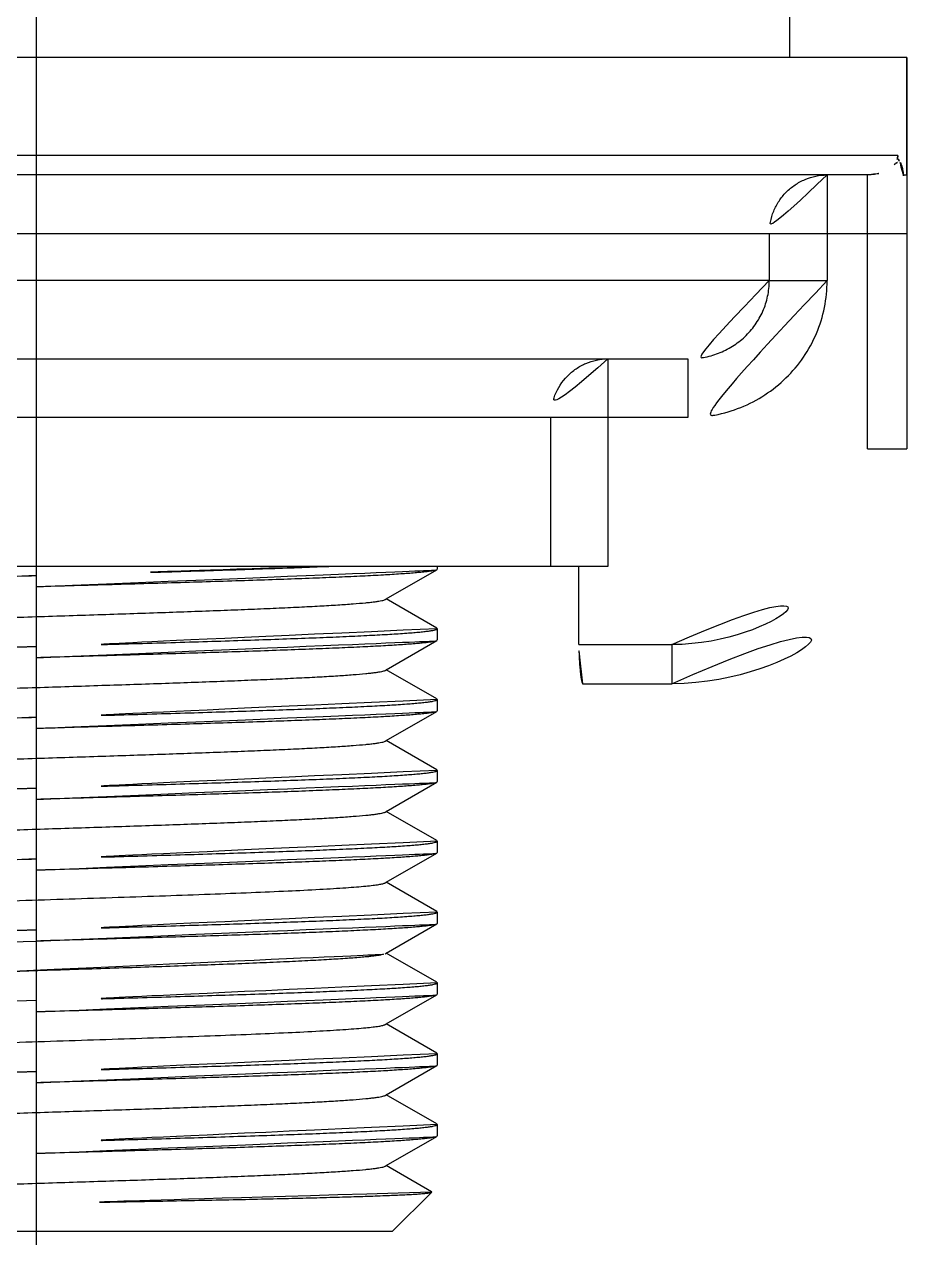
# Model space of a CAD drawing. Extents: x 16296660632 to 16296672714, y -37409619871 to -37409617455.
# Drawn here: x 16296671951.31 to 16296671973.86, y -37409617893.9 to -37409617862.89 of the extents above; entities that cross this region are included whole.
import ezdxf

# ---------------------------------------------------------------- set-up
doc = ezdxf.new("R2010")
doc.units = 0
doc.header["$LTSCALE"] = 10
doc.header["$MEASUREMENT"] = 0
doc.linetypes.add('ACAD_ISO08W100', pattern=[36, 24, -3, 6, -3])
doc.layers.get('0').update_dxf_attribs({"linetype": 'CONTINUOUS'})
doc.layers.add('02___PRT_ALL_AXES', color=7, linetype='CONTINUOUS')

msp = doc.modelspace()

# ---------------------------------------------------------------- linework, layer by layer
at = {"color": 1, "linetype": 'ACAD_ISO08W100'}
msp.add_line((16296671951.61055, -37409617836.498253), (16296671951.61055, -37409617904.624184), dxfattribs=at)
at = {"color": 7, "linetype": 'Continuous'}
for p, q in [((16296671973.86055, -37409617863.745247), (16296671973.86055, -37409617873.745247)), ((16296671973.631399, -37409617866.245369), (16296671929.589701, -37409617866.245369)), ((16296671972.86055, -37409617866.745247), (16296671930.36055, -37409617866.745247)), ((16296671971.82663, -37409617866.745247), (16296671971.82663, -37409617869.445236)), ((16296671972.86055, -37409617873.745247), (16296671972.86055, -37409617866.745247)), ((16296671973.77928, -37409617866.768257), (16296671973.77928, -37409617866.745247)), ((16296671973.77928, -37409617866.745247), (16296671973.86055, -37409617866.745247)), ((16296671973.86055, -37409617868.245247), (16296671929.36055, -37409617868.245247)), ((16296671970.34741, -37409617868.245247), (16296671970.34741, -37409617869.445091)), ((16296671970.34741, -37409617869.445091), (16296671932.87369, -37409617869.445091)), ((16296671970.34741, -37409617869.445236), (16296671971.82663, -37409617869.445236)), ((16296671934.95402, -37409617871.445236), (16296671968.26708, -37409617871.445236)), ((16296671966.220131, -37409617871.445236), (16296671966.220131, -37409617876.745247)), ((16296671968.26708, -37409617871.445236), (16296671968.266939, -37409617871.445236)), ((16296671968.26708, -37409617871.445236), (16296671968.26708, -37409617872.945236)), ((16296671968.26708, -37409617872.945236), (16296671934.95402, -37409617872.945236)), ((16296671964.75918, -37409617872.945236), (16296671964.75918, -37409617876.745247)), ((16296671972.86055, -37409617873.745247), (16296671973.86055, -37409617873.745247)), ((16296671966.220131, -37409617876.745247), (16296671937.000959, -37409617876.745247)), ((16296671960.55694, -37409617877.577744), (16296671961.848431, -37409617876.831093)), ((16296671961.848431, -37409617876.831093), (16296671961.86055, -37409617876.817062)), ((16296671965.48102, -37409617878.745247), (16296671965.48102, -37409617876.745247)), ((16296671960.52914, -37409617877.593819), (16296671960.55694, -37409617877.577744)), ((16296671961.848431, -37409617878.324387), (16296671960.55694, -37409617877.577744)), ((16296671961.848431, -37409617878.324387), (16296671961.86055, -37409617878.338387)), ((16296671960.55694, -37409617879.387741), (16296671961.848431, -37409617878.64109)), ((16296671961.848431, -37409617878.64109), (16296671961.86055, -37409617878.627083)), ((16296671965.48102, -37409617878.745247), (16296671967.86055, -37409617878.745247)), ((16296671967.86055, -37409617878.745247), (16296671967.86055, -37409617879.745247)), ((16296671960.52914, -37409617879.403816), (16296671960.55694, -37409617879.387741)), ((16296671961.848431, -37409617880.134392), (16296671960.55694, -37409617879.387741)), ((16296671965.581591, -37409617879.745247), (16296671967.86055, -37409617879.745247)), ((16296671961.848431, -37409617880.134392), (16296671961.86055, -37409617880.148407)), ((16296671960.55694, -37409617881.197746), (16296671961.848431, -37409617880.451103)), ((16296671961.848431, -37409617880.451103), (16296671961.86055, -37409617880.43708)), ((16296671960.52914, -37409617881.213814), (16296671960.55694, -37409617881.197746)), ((16296671961.848431, -37409617881.944397), (16296671960.55694, -37409617881.197746)), ((16296671961.848431, -37409617881.944397), (16296671961.86055, -37409617881.958397)), ((16296671960.55694, -37409617883.007736), (16296671961.848431, -37409617882.261093)), ((16296671961.848431, -37409617882.261093), (16296671961.86055, -37409617882.247078)), ((16296671960.52914, -37409617883.023819), (16296671960.55694, -37409617883.007736)), ((16296671961.848431, -37409617883.754387), (16296671960.55694, -37409617883.007736)), ((16296671961.848431, -37409617883.754387), (16296671961.86055, -37409617883.768402)), ((16296671960.55694, -37409617884.817741), (16296671961.848431, -37409617884.071091)), ((16296671961.848431, -37409617884.071091), (16296671961.86055, -37409617884.057083)), ((16296671960.52914, -37409617884.833817), (16296671960.55694, -37409617884.817741)), ((16296671961.848431, -37409617885.564392), (16296671960.55694, -37409617884.817741)), ((16296671961.848431, -37409617885.564392), (16296671961.86055, -37409617885.578407)), ((16296671960.55694, -37409617886.627747), (16296671961.848431, -37409617885.881104)), ((16296671961.848431, -37409617885.881104), (16296671961.86055, -37409617885.867081)), ((16296671950.066111, -37409617886.363152), (16296671951.61055, -37409617886.31958)), ((16296671960.52914, -37409617886.643806), (16296671960.55694, -37409617886.627747)), ((16296671961.848431, -37409617887.374397), (16296671960.55694, -37409617886.627747)), ((16296671961.848431, -37409617887.374397), (16296671961.86055, -37409617887.388397)), ((16296671951.61055, -37409617887.840897), (16296671950.066111, -37409617887.884483)), ((16296671960.55694, -37409617888.437737), (16296671961.848431, -37409617887.691093)), ((16296671961.848431, -37409617887.691093), (16296671961.86055, -37409617887.677078)), ((16296671960.52914, -37409617888.453819), (16296671960.55694, -37409617888.437737)), ((16296671961.848431, -37409617889.184387), (16296671960.55694, -37409617888.437737)), ((16296671961.848431, -37409617889.184387), (16296671961.86055, -37409617889.198402)), ((16296671960.55694, -37409617890.247742), (16296671961.848431, -37409617889.501091)), ((16296671961.848431, -37409617889.501091), (16296671961.86055, -37409617889.487091)), ((16296671960.52914, -37409617890.263817), (16296671960.55694, -37409617890.247742)), ((16296671961.848431, -37409617890.994392), (16296671960.55694, -37409617890.247742)), ((16296671961.848431, -37409617890.994392), (16296671961.86055, -37409617891.008423)), ((16296671960.55694, -37409617892.057747), (16296671961.848431, -37409617891.311096)), ((16296671961.848431, -37409617891.311096), (16296671961.86055, -37409617891.297096)), ((16296671960.52914, -37409617892.073807), (16296671960.55694, -37409617892.057747)), ((16296671961.71579, -37409617892.727722), (16296671960.55694, -37409617892.057747)), ((16296671961.71579, -37409617892.727722), (16296671961.71907, -37409617892.736717)), ((16296671960.710409, -37409617893.745247), (16296671942.5107, -37409617893.745247))]:
    msp.add_line(p, q, dxfattribs=at)
for centre, radius, start, end in [((16296671970.06842, -37409617867.101562), 3.664407, 11.1288518, 13.5120727), ((16296671972.86055, -37409617865.745247), 1, 270, 312.8875182), ((16296671970.619711, -37409617867.13829), 3.181161, 6.6796387, 7.1433019), ((16296671971.741501, -37409617866.153687), 2.128429, 343.2173409, 343.8632414), ((16296671967.86055, -37409617873.745247), 6, 270, 0), ((16296671967.86055, -37409617873.745247), 5, 270, 0)]:
    msp.add_arc(centre, radius, start, end, dxfattribs=at)
for points, knots in [([(16296671973.541109, -37409617866.477943), (16296671973.54957, -37409617866.470078), (16296671973.564341, -37409617866.456917), (16296671973.58078, -37409617866.445503), (16296671973.58827, -37409617866.442032)], [0, 0, 0, 0, 0.5830907, 1, 1, 1, 1]), ([(16296671973.58827, -37409617866.442032), (16296671973.59292, -37409617866.439888), (16296671973.61973, -37409617866.426727), (16296671973.644751, -37409617866.409912), (16296671973.663931, -37409617866.394287)], [0, 0, 0, 0, 0.171524854, 1, 1, 1, 1]), ([(16296671973.631371, -37409617866.245369), (16296671973.631371, -37409617866.262337), (16296671973.62772, -37409617866.329697), (16296671973.60927, -37409617866.396172), (16296671973.58827, -37409617866.442032)], [0, 0, 0, 0, 0.251652741, 1, 1, 1, 1]), ([(16296671973.77618, -37409617866.742706), (16296671973.770321, -37409617866.696007), (16296671973.758101, -37409617866.613586), (16296671973.73653, -37409617866.518608), (16296671973.715561, -37409617866.460312), (16296671973.69738, -37409617866.423576), (16296671973.678671, -37409617866.400513), (16296671973.663931, -37409617866.394287)], [0, 0, 0, 0, 0.377398887, 0.667704117, 0.780154643, 0.871673349, 1, 1, 1, 1]), ([(16296671971.82663, -37409617866.745247), (16296671971.729971, -37409617866.745247), (16296671971.535971, -37409617866.764618), (16296671971.25666, -37409617866.850594), (16296671970.99922, -37409617866.990227), (16296671970.77364, -37409617867.178032), (16296671970.588591, -37409617867.40683), (16296671970.45108, -37409617867.667801), (16296671970.36647, -37409617867.950813), (16296671970.34741, -37409617868.147247), (16296671970.34741, -37409617868.245247)], [0, 0, 0, 0, 0.1241326, 0.248423429, 0.372932169, 0.497765854, 0.62293915, 0.748415702, 0.874157662, 1, 1, 1, 1]), ([(16296671970.34741, -37409617869.445091), (16296671970.347401, -37409617869.57901), (16296671970.31949, -37409617869.847633), (16296671970.19582, -37409617870.232513), (16296671969.99658, -37409617870.584007), (16296671969.731279, -37409617870.887947), (16296671969.411989, -37409617871.133423), (16296671969.052191, -37409617871.312683), (16296671968.6661, -37409617871.421204), (16296671968.39979, -37409617871.445229), (16296671968.26708, -37409617871.445236)], [0, 0, 0, 0, 0.125465665, 0.250878301, 0.376191348, 0.501357006, 0.626339283, 0.751109464, 0.875664401, 1, 1, 1, 1]), ([(16296671971.82663, -37409617869.445236), (16296671971.826599, -37409617869.675941), (16296671971.780081, -37409617870.138672), (16296671971.57341, -37409617870.803833), (16296671971.23888, -37409617871.415024), (16296671970.79038, -37409617871.948097), (16296671970.246349, -37409617872.383118), (16296671969.628321, -37409617872.70443), (16296671968.960461, -37409617872.901207), (16296671968.497801, -37409617872.945213), (16296671968.26708, -37409617872.945236)], [0, 0, 0, 0, 0.124991432, 0.249985577, 0.374982059, 0.499980634, 0.624982261, 0.749985784, 0.874994839, 1, 1, 1, 1]), ([(16296671966.220131, -37409617871.445236), (16296671966.124649, -37409617871.445236), (16296671965.93292, -37409617871.464653), (16296671965.656969, -37409617871.550667), (16296671965.402639, -37409617871.690468), (16296671965.105749, -37409617871.940643), (16296671964.83428, -37409617872.357964), (16296671964.75918, -37409617872.750343), (16296671964.75918, -37409617872.945236)], [0, 0, 0, 0, 0.123657901, 0.247590447, 0.371961072, 0.496940381, 0.747582047, 1, 1, 1, 1]), ([(16296671951.61055, -37409617876.980904), (16296671950.964359, -37409617876.999069), (16296671949.695299, -37409617877.034729), (16296671947.84918, -37409617877.088493), (16296671946.384541, -37409617877.134354), (16296671945.29711, -37409617877.17173), (16296671944.562349, -37409617877.198921), (16296671943.891319, -37409617877.226067), (16296671943.290091, -37409617877.253159), (16296671942.76409, -37409617877.280151), (16296671942.318069, -37409617877.307022), (16296671941.99835, -37409617877.330437), (16296671941.78561, -37409617877.3498), (16296671941.65904, -37409617877.363281), (16296671941.55501, -37409617877.376701), (16296671941.473499, -37409617877.38987), (16296671941.41501, -37409617877.402946), (16296671941.3836, -37409617877.413078), (16296671941.372681, -37409617877.419403)], [0, 0, 0, 0, 0.189156112, 0.371481578, 0.540417747, 0.617931065, 0.689860256, 0.755560997, 0.814438693, 0.865963437, 0.909675268, 0.94518133, 0.959760954, 0.972181707, 0.982418558, 0.990460889, 0.996309369, 1, 1, 1, 1]), ([(16296671951.61055, -37409617877.269577), (16296671952.256741, -37409617877.251419), (16296671953.52578, -37409617877.215759), (16296671955.37188, -37409617877.162003), (16296671956.8365, -37409617877.116127), (16296671957.923929, -37409617877.078758), (16296671958.65871, -37409617877.051567), (16296671959.32975, -37409617877.024422), (16296671959.931, -37409617876.997322), (16296671960.45702, -37409617876.970337), (16296671960.90303, -37409617876.943466), (16296671961.222759, -37409617876.920036), (16296671961.435499, -37409617876.900688), (16296671961.562059, -37409617876.887207), (16296671961.66609, -37409617876.873779), (16296671961.747601, -37409617876.860619), (16296671961.806089, -37409617876.847542), (16296671961.8375, -37409617876.83741), (16296671961.848419, -37409617876.831093)], [0, 0, 0, 0, 0.18915484, 0.371478182, 0.54041191, 0.617925072, 0.689856172, 0.755559329, 0.814438487, 0.865964138, 0.909676118, 0.945182117, 0.959761463, 0.972182192, 0.982418898, 0.990460936, 0.996309287, 1, 1, 1, 1]), ([(16296671959.091499, -37409617876.745232), (16296671958.56522, -37409617876.766869), (16296671957.430571, -37409617876.808273), (16296671954.93693, -37409617876.887711), (16296671952.969509, -37409617876.942711), (16296671951.61055, -37409617876.980904)], [0, 0, 0, 0, 0.211119975, 0.455087764, 1, 1, 1, 1]), ([(16296671942.691971, -37409617878.466667), (16296671942.702431, -37409617878.460617), (16296671942.731489, -37409617878.450447), (16296671942.785151, -37409617878.437408), (16296671942.858601, -37409617878.424232), (16296671942.9515, -37409617878.410873), (16296671943.063789, -37409617878.39743), (16296671943.25139, -37409617878.378189), (16296671943.53224, -37409617878.354881), (16296671943.922979, -37409617878.328117), (16296671944.382561, -37409617878.301247), (16296671944.906891, -37409617878.274269), (16296671945.491261, -37409617878.247253), (16296671946.130449, -37409617878.220177), (16296671947.075331, -37409617878.182991), (16296671948.346979, -37409617878.137337), (16296671949.94906, -37409617878.083817), (16296671951.61055, -37409617878.030243), (16296671953.27203, -37409617877.976662), (16296671954.874109, -37409617877.923149), (16296671956.145769, -37409617877.877487), (16296671957.090639, -37409617877.840309), (16296671957.729839, -37409617877.81324), (16296671958.314211, -37409617877.786217), (16296671958.83853, -37409617877.759239), (16296671959.29812, -37409617877.732368), (16296671959.68885, -37409617877.705612), (16296671959.969709, -37409617877.682297), (16296671960.15731, -37409617877.663063), (16296671960.269609, -37409617877.64962), (16296671960.36249, -37409617877.636253), (16296671960.43594, -37409617877.623077), (16296671960.489611, -37409617877.610031), (16296671960.518681, -37409617877.599869), (16296671960.52914, -37409617877.593819)], [0, 0, 0, 0, 0.002027959, 0.005115804, 0.009286513, 0.014541737, 0.020873136, 0.028269835, 0.046201464, 0.068181157, 0.094020323, 0.12348703, 0.156321515, 0.192229519, 0.23089088, 0.315069703, 0.405853314, 0.49999961, 0.594145819, 0.684929279, 0.76910807, 0.807770174, 0.843677596, 0.876512344, 0.905979112, 0.931817708, 0.953798347, 0.971728668, 0.979125982, 0.985458334, 0.990712695, 0.994882708, 0.99797158, 1, 1, 1, 1]), ([(16296671961.860531, -37409617878.338387), (16296671961.86054, -37409617878.344643), (16296671961.84832, -37409617878.353256), (16296671961.83139, -37409617878.360451), (16296671961.798189, -37409617878.371048), (16296671961.742041, -37409617878.382858), (16296671961.655821, -37409617878.39666), (16296671961.545679, -37409617878.410423), (16296671961.41156, -37409617878.424347), (16296671961.25388, -37409617878.438332), (16296671960.997641, -37409617878.458168), (16296671960.62158, -37409617878.482323), (16296671960.10607, -37409617878.510132), (16296671959.50876, -37409617878.538033), (16296671958.835381, -37409617878.566017), (16296671958.09244, -37409617878.594063), (16296671957.28709, -37409617878.622131), (16296671956.42705, -37409617878.65023), (16296671955.19541, -37409617878.688431), (16296671953.58473, -37409617878.73542), (16296671952.277149, -37409617878.772171), (16296671951.61055, -37409617878.790909)], [0, 0, 0, 0, 0.001824883, 0.003475052, 0.005685187, 0.011836052, 0.020319679, 0.031135736, 0.044270813, 0.05969514, 0.077373609, 0.119334698, 0.169755026, 0.228160446, 0.293986609, 0.366603154, 0.445311453, 0.529356245, 0.617934796, 0.805221747, 1, 1, 1, 1]), ([(16296671951.61055, -37409617878.790909), (16296671950.964359, -37409617878.809067), (16296671949.695311, -37409617878.844727), (16296671947.849199, -37409617878.898483), (16296671946.384569, -37409617878.944351), (16296671945.297131, -37409617878.981728), (16296671944.56237, -37409617879.008919), (16296671943.891331, -37409617879.036072), (16296671943.290091, -37409617879.063164), (16296671942.76408, -37409617879.090149), (16296671942.318069, -37409617879.11702), (16296671941.998341, -37409617879.140442), (16296671941.785601, -37409617879.159798), (16296671941.65904, -37409617879.173279), (16296671941.55501, -37409617879.186707), (16296671941.473499, -37409617879.199867), (16296671941.41501, -37409617879.212936), (16296671941.3836, -37409617879.223083), (16296671941.372681, -37409617879.229393)], [0, 0, 0, 0, 0.189155177, 0.371479765, 0.540415132, 0.617928382, 0.689858408, 0.755560271, 0.81443884, 0.865964059, 0.909675897, 0.94518181, 0.959761277, 0.97218194, 0.982418708, 0.990460949, 0.996309375, 1, 1, 1, 1]), ([(16296671951.61055, -37409617879.079582), (16296671952.256741, -37409617879.061417), (16296671953.525789, -37409617879.025757), (16296671955.371901, -37409617878.972), (16296671956.836531, -37409617878.926132), (16296671957.92396, -37409617878.888763), (16296671958.65873, -37409617878.861557), (16296671959.329769, -37409617878.834419), (16296671959.931009, -37409617878.807327), (16296671960.45702, -37409617878.780327), (16296671960.90303, -37409617878.753464), (16296671961.22275, -37409617878.730042), (16296671961.43549, -37409617878.710693), (16296671961.562059, -37409617878.697197), (16296671961.66609, -37409617878.683777), (16296671961.747601, -37409617878.670624), (16296671961.806089, -37409617878.657547), (16296671961.8375, -37409617878.647408), (16296671961.848419, -37409617878.64109)], [0, 0, 0, 0, 0.189155185, 0.371479801, 0.540415218, 0.617928471, 0.689858458, 0.755560272, 0.814438824, 0.865964037, 0.909675883, 0.945181801, 0.959761275, 0.972181937, 0.982418707, 0.990460952, 0.996309378, 1, 1, 1, 1]), ([(16296671965.581591, -37409617879.745247), (16296671965.57885, -37409617879.745247), (16296671965.572479, -37409617879.738098), (16296671965.56646, -37409617879.723587), (16296671965.558649, -37409617879.699333), (16296671965.54693, -37409617879.649948), (16296671965.53232, -37409617879.566681), (16296671965.516279, -37409617879.444077), (16296671965.501751, -37409617879.29454), (16296671965.490179, -37409617879.123756), (16296671965.482731, -37409617878.938263), (16296671965.48102, -37409617878.810402), (16296671965.48102, -37409617878.745247)], [0, 0, 0, 0, 0.00812742, 0.024069013, 0.048845309, 0.082483117, 0.175191242, 0.299003038, 0.449390542, 0.620725585, 0.806719321, 1, 1, 1, 1]), ([(16296671942.691959, -37409617880.276672), (16296671942.70241, -37409617880.270622), (16296671942.73147, -37409617880.260452), (16296671942.785151, -37409617880.247414), (16296671942.858601, -37409617880.234238), (16296671942.951481, -37409617880.220871), (16296671943.06377, -37409617880.207428), (16296671943.251369, -37409617880.188187), (16296671943.53223, -37409617880.164879), (16296671943.922951, -37409617880.138123), (16296671944.38254, -37409617880.111237), (16296671944.90686, -37409617880.084267), (16296671945.49123, -37409617880.057251), (16296671946.130421, -37409617880.030182), (16296671947.075291, -37409617879.992989), (16296671948.346951, -37409617879.947342), (16296671949.94903, -37409617879.893822), (16296671951.610519, -37409617879.84024), (16296671953.272011, -37409617879.786667), (16296671954.87409, -37409617879.733147), (16296671956.14576, -37409617879.6875), (16296671957.09063, -37409617879.650307), (16296671957.72982, -37409617879.623238), (16296671958.314199, -37409617879.596207), (16296671958.83852, -37409617879.569237), (16296671959.298109, -37409617879.542374), (16296671959.68885, -37409617879.51561), (16296671959.969709, -37409617879.492287), (16296671960.15731, -37409617879.473053), (16296671960.2696, -37409617879.459618), (16296671960.36249, -37409617879.446251), (16296671960.43594, -37409617879.433067), (16296671960.48962, -37409617879.420036), (16296671960.518669, -37409617879.409866), (16296671960.529131, -37409617879.403816)], [0, 0, 0, 0, 0.002027301, 0.005116467, 0.009287797, 0.014541492, 0.020872186, 0.028270238, 0.046200227, 0.068181393, 0.094018702, 0.123486721, 0.156319963, 0.192228682, 0.230889637, 0.31506872, 0.405852432, 0.499998788, 0.594145194, 0.684929058, 0.769108404, 0.807769616, 0.843678463, 0.876511959, 0.905980241, 0.931817762, 0.953799271, 0.971729333, 0.979127631, 0.985458745, 0.990712617, 0.994883966, 0.997973072, 1, 1, 1, 1]), ([(16296671961.860531, -37409617880.148407), (16296671961.860531, -37409617880.154663), (16296671961.848289, -37409617880.163277), (16296671961.831341, -37409617880.170471), (16296671961.79812, -37409617880.181068), (16296671961.741949, -37409617880.192871), (16296671961.65571, -37409617880.206673), (16296671961.54554, -37409617880.220444), (16296671961.4114, -37409617880.234383), (16296671961.253691, -37409617880.248337), (16296671960.99744, -37409617880.268181), (16296671960.621361, -37409617880.292343), (16296671960.105841, -37409617880.320137), (16296671959.50853, -37409617880.348053), (16296671958.835171, -37409617880.37603), (16296671958.092239, -37409617880.404068), (16296671957.286909, -37409617880.432137), (16296671956.426889, -37409617880.460243), (16296671955.19528, -37409617880.498444), (16296671953.58466, -37409617880.545433), (16296671952.27713, -37409617880.582169), (16296671951.61055, -37409617880.600906)], [0, 0, 0, 0, 0.001826974, 0.003478468, 0.005689898, 0.011843499, 0.020329799, 0.031148146, 0.044285233, 0.059711517, 0.077391621, 0.119354963, 0.169776588, 0.228182181, 0.294007042, 0.366621325, 0.445327851, 0.529371127, 0.617947777, 0.805229199, 1, 1, 1, 1]), ([(16296671951.61055, -37409617880.600906), (16296671950.964359, -37409617880.619057), (16296671949.695311, -37409617880.654716), (16296671947.849211, -37409617880.708488), (16296671946.384581, -37409617880.754356), (16296671945.29715, -37409617880.791733), (16296671944.56237, -37409617880.818916), (16296671943.891319, -37409617880.846069), (16296671943.290079, -37409617880.873161), (16296671942.764059, -37409617880.900146), (16296671942.31805, -37409617880.927017), (16296671941.99832, -37409617880.950447), (16296671941.785589, -37409617880.969803), (16296671941.659031, -37409617880.983276), (16296671941.555, -37409617880.996696), (16296671941.47349, -37409617881.009872), (16296671941.415001, -37409617881.022942), (16296671941.383591, -37409617881.033081), (16296671941.372669, -37409617881.039391)], [0, 0, 0, 0, 0.189155491, 0.37147903, 0.540412931, 0.617926131, 0.689857718, 0.75556033, 0.814440053, 0.865964955, 0.909677206, 0.945182922, 0.959762497, 0.972181956, 0.982418443, 0.990461063, 0.996309286, 1, 1, 1, 1]), ([(16296671951.61055, -37409617880.88958), (16296671952.256741, -37409617880.871422), (16296671953.525801, -37409617880.835762), (16296671955.37192, -37409617880.781998), (16296671956.836559, -37409617880.73613), (16296671957.92399, -37409617880.698761), (16296671958.658751, -37409617880.671562), (16296671959.329781, -37409617880.644417), (16296671959.931009, -37409617880.617317), (16296671960.45701, -37409617880.590332), (16296671960.903021, -37409617880.563469), (16296671961.22275, -37409617880.540047), (16296671961.43549, -37409617880.520691), (16296671961.56205, -37409617880.50721), (16296671961.66608, -37409617880.493782), (16296671961.747601, -37409617880.480614), (16296671961.806089, -37409617880.467537), (16296671961.8375, -37409617880.457413), (16296671961.848419, -37409617880.451103)], [0, 0, 0, 0, 0.189156269, 0.371481909, 0.540418232, 0.617931604, 0.689860783, 0.755561394, 0.814438796, 0.865963351, 0.909675159, 0.945181246, 0.959760895, 0.972181665, 0.982418532, 0.990460876, 0.996309367, 1, 1, 1, 1]), ([(16296671942.691959, -37409617882.08667), (16296671942.702419, -37409617882.08062), (16296671942.731489, -37409617882.070457), (16296671942.78516, -37409617882.057411), (16296671942.858601, -37409617882.044243), (16296671942.95149, -37409617882.030869), (16296671943.063789, -37409617882.017433), (16296671943.25139, -37409617881.998192), (16296671943.532249, -37409617881.974876), (16296671943.922979, -37409617881.94812), (16296671944.38257, -37409617881.921242), (16296671944.906891, -37409617881.894272), (16296671945.491261, -37409617881.867249), (16296671946.130449, -37409617881.840179), (16296671947.075331, -37409617881.802994), (16296671948.346991, -37409617881.757339), (16296671949.94907, -37409617881.703819), (16296671951.61055, -37409617881.650253), (16296671953.27203, -37409617881.596657), (16296671954.874121, -37409617881.543152), (16296671956.145769, -37409617881.497498), (16296671957.090639, -37409617881.460297), (16296671957.72983, -37409617881.433243), (16296671958.314211, -37409617881.406212), (16296671958.83853, -37409617881.379242), (16296671959.298109, -37409617881.352371), (16296671959.68885, -37409617881.325607), (16296671959.969709, -37409617881.302299), (16296671960.15731, -37409617881.283058), (16296671960.2696, -37409617881.269623), (16296671960.36249, -37409617881.256248), (16296671960.435949, -37409617881.24308), (16296671960.489611, -37409617881.230026), (16296671960.518669, -37409617881.219856), (16296671960.529131, -37409617881.213814)], [0, 0, 0, 0, 0.002028349, 0.005117334, 0.009287406, 0.014541603, 0.020873979, 0.028271412, 0.046201579, 0.068182389, 0.094020838, 0.123487739, 0.156322392, 0.192229866, 0.230891954, 0.315070767, 0.405854232, 0.500000436, 0.594146736, 0.684930378, 0.769109233, 0.807770486, 0.843678611, 0.876512968, 0.90597979, 0.931818867, 0.953798613, 0.971730265, 0.979127014, 0.985458295, 0.990713476, 0.994884352, 0.997972155, 1, 1, 1, 1]), ([(16296671961.860531, -37409617881.958397), (16296671961.860531, -37409617881.964661), (16296671961.848289, -37409617881.973267), (16296671961.831341, -37409617881.980469), (16296671961.79812, -37409617881.991074), (16296671961.741949, -37409617882.002876), (16296671961.655701, -37409617882.01667), (16296671961.54553, -37409617882.030441), (16296671961.41139, -37409617882.044373), (16296671961.253691, -37409617882.058342), (16296671960.997431, -37409617882.078194), (16296671960.621361, -37409617882.102333), (16296671960.105841, -37409617882.130142), (16296671959.508539, -37409617882.158043), (16296671958.83518, -37409617882.186028), (16296671958.09227, -37409617882.214073), (16296671957.28694, -37409617882.242126), (16296671956.42692, -37409617882.270233), (16296671955.195299, -37409617882.308434), (16296671953.584669, -37409617882.355423), (16296671952.27713, -37409617882.392174), (16296671951.61055, -37409617882.410896)], [0, 0, 0, 0, 0.001826984, 0.003478488, 0.005689937, 0.011843623, 0.020330042, 0.031148499, 0.044285723, 0.059712201, 0.077392441, 0.119355813, 0.169777043, 0.228181538, 0.294005174, 0.366618401, 0.445324905, 0.529368667, 0.617945726, 0.80522811, 1, 1, 1, 1]), ([(16296671951.61055, -37409617882.699577), (16296671952.256741, -37409617882.681419), (16296671953.525801, -37409617882.64576), (16296671955.371929, -37409617882.592003), (16296671956.836571, -37409617882.546127), (16296671957.924009, -37409617882.508759), (16296671958.65877, -37409617882.481567), (16296671959.32979, -37409617882.454407), (16296671959.931021, -37409617882.427322), (16296671960.45701, -37409617882.400337), (16296671960.903021, -37409617882.373466), (16296671961.22275, -37409617882.350037), (16296671961.43549, -37409617882.330688), (16296671961.56205, -37409617882.317207), (16296671961.66608, -37409617882.30378), (16296671961.747601, -37409617882.290619), (16296671961.806089, -37409617882.277542), (16296671961.8375, -37409617882.26741), (16296671961.848419, -37409617882.261093)], [0, 0, 0, 0, 0.189156691, 0.371482759, 0.540419316, 0.617932893, 0.689862528, 0.755563186, 0.814439584, 0.865963367, 0.909674934, 0.945181031, 0.959760736, 0.972181555, 0.982418459, 0.990460836, 0.996309354, 1, 1, 1, 1]), ([(16296671951.61055, -37409617882.410896), (16296671950.964359, -37409617882.42907), (16296671949.69533, -37409617882.464729), (16296671947.849239, -37409617882.518494), (16296671946.38463, -37409617882.564346), (16296671945.297199, -37409617882.601723), (16296671944.56241, -37409617882.628922), (16296671943.891359, -37409617882.656067), (16296671943.29011, -37409617882.683159), (16296671942.76409, -37409617882.710152), (16296671942.318069, -37409617882.737022), (16296671941.998341, -37409617882.760437), (16296671941.785601, -37409617882.7798), (16296671941.65904, -37409617882.793282), (16296671941.55501, -37409617882.806702), (16296671941.473499, -37409617882.81987), (16296671941.415001, -37409617882.832947), (16296671941.3836, -37409617882.843079), (16296671941.372681, -37409617882.849403)], [0, 0, 0, 0, 0.189154908, 0.371475804, 0.540407809, 0.617921916, 0.689853864, 0.75555762, 0.81443745, 0.865963573, 0.909675966, 0.945182193, 0.959761609, 0.972182383, 0.982419059, 0.990461013, 0.996309293, 1, 1, 1, 1]), ([(16296671942.691971, -37409617883.896667), (16296671942.702431, -37409617883.890617), (16296671942.731489, -37409617883.880463), (16296671942.785151, -37409617883.867409), (16296671942.858601, -37409617883.854233), (16296671942.9515, -37409617883.840874), (16296671943.063789, -37409617883.827431), (16296671943.25139, -37409617883.808189), (16296671943.53224, -37409617883.784866), (16296671943.922979, -37409617883.758118), (16296671944.382561, -37409617883.731247), (16296671944.906891, -37409617883.704269), (16296671945.491261, -37409617883.677254), (16296671946.130449, -37409617883.650177), (16296671947.075319, -37409617883.612991), (16296671948.346979, -37409617883.567337), (16296671949.94906, -37409617883.513817), (16296671951.61055, -37409617883.460243), (16296671953.27203, -37409617883.406662), (16296671954.874109, -37409617883.353149), (16296671956.145769, -37409617883.307503), (16296671957.090639, -37409617883.270309), (16296671957.729839, -37409617883.24324), (16296671958.314211, -37409617883.216217), (16296671958.83853, -37409617883.18924), (16296671959.29812, -37409617883.162369), (16296671959.68885, -37409617883.135612), (16296671959.969709, -37409617883.112297), (16296671960.15731, -37409617883.093063), (16296671960.269609, -37409617883.07962), (16296671960.36249, -37409617883.066254), (16296671960.43594, -37409617883.053078), (16296671960.489611, -37409617883.040031), (16296671960.518681, -37409617883.029869), (16296671960.52914, -37409617883.023819)], [0, 0, 0, 0, 0.002027763, 0.00511555, 0.009286541, 0.014541681, 0.020872882, 0.028269684, 0.046201331, 0.068181131, 0.094020133, 0.123487043, 0.156321307, 0.192229517, 0.230890698, 0.315069579, 0.405853242, 0.499999544, 0.594145746, 0.684929217, 0.769108048, 0.807770113, 0.843677636, 0.876512215, 0.905979216, 0.93181756, 0.953798487, 0.971728551, 0.979126069, 0.985458448, 0.990712535, 0.994882659, 0.997971718, 1, 1, 1, 1]), ([(16296671961.860531, -37409617883.768402), (16296671961.860531, -37409617883.774658), (16296671961.848289, -37409617883.783272), (16296671961.831341, -37409617883.790466), (16296671961.79812, -37409617883.801064), (16296671961.741949, -37409617883.812866), (16296671961.655701, -37409617883.826683), (16296671961.54553, -37409617883.840439), (16296671961.41139, -37409617883.85437), (16296671961.253679, -37409617883.868347), (16296671960.997431, -37409617883.888184), (16296671960.621361, -37409617883.912338), (16296671960.10585, -37409617883.94014), (16296671959.508551, -37409617883.96804), (16296671958.835199, -37409617883.996033), (16296671958.092291, -37409617884.024063), (16296671957.286949, -37409617884.052139), (16296671956.426929, -37409617884.080238), (16296671955.195299, -37409617884.118431), (16296671953.584669, -37409617884.165428), (16296671952.27713, -37409617884.202171), (16296671951.61055, -37409617884.220909)], [0, 0, 0, 0, 0.001826979, 0.003478487, 0.005689949, 0.011843666, 0.020330121, 0.031148618, 0.044285897, 0.059712433, 0.077392697, 0.119355933, 0.169776601, 0.228179979, 0.294003368, 0.36661702, 0.445323826, 0.529367663, 0.61794487, 0.805227673, 1, 1, 1, 1]), ([(16296671951.61055, -37409617884.509583), (16296671952.256741, -37409617884.491417), (16296671953.525801, -37409617884.455757), (16296671955.371929, -37409617884.402), (16296671956.836571, -37409617884.356133), (16296671957.924009, -37409617884.318764), (16296671958.65877, -37409617884.291557), (16296671959.3298, -37409617884.26442), (16296671959.931021, -37409617884.237328), (16296671960.45702, -37409617884.210327), (16296671960.90303, -37409617884.183456), (16296671961.22275, -37409617884.160042), (16296671961.43549, -37409617884.140694), (16296671961.56205, -37409617884.127197), (16296671961.66608, -37409617884.113777), (16296671961.747601, -37409617884.100616), (16296671961.806089, -37409617884.087547), (16296671961.8375, -37409617884.077408), (16296671961.848419, -37409617884.071091)], [0, 0, 0, 0, 0.189156714, 0.371482818, 0.540419354, 0.617933018, 0.68986302, 0.755564145, 0.81444063, 0.865964152, 0.909675084, 0.945180969, 0.959760691, 0.972181553, 0.982418469, 0.990460834, 0.996309346, 1, 1, 1, 1]), ([(16296671951.61055, -37409617884.220909), (16296671950.964359, -37409617884.239067), (16296671949.69533, -37409617884.274727), (16296671947.849251, -37409617884.328484), (16296671946.38464, -37409617884.374352), (16296671945.297199, -37409617884.411728), (16296671944.56242, -37409617884.438919), (16296671943.891359, -37409617884.466057), (16296671943.29011, -37409617884.493156), (16296671942.76408, -37409617884.520149), (16296671942.31806, -37409617884.54702), (16296671941.998341, -37409617884.570442), (16296671941.785601, -37409617884.589798), (16296671941.659031, -37409617884.603279), (16296671941.55501, -37409617884.616707), (16296671941.47349, -37409617884.629868), (16296671941.415001, -37409617884.642937), (16296671941.3836, -37409617884.653084), (16296671941.372681, -37409617884.659393)], [0, 0, 0, 0, 0.189154452, 0.371473723, 0.540406434, 0.617921137, 0.689853431, 0.755557363, 0.814437448, 0.865963719, 0.90967624, 0.945182497, 0.959761912, 0.972182639, 0.982419242, 0.990461121, 0.996309324, 1, 1, 1, 1]), ([(16296671942.691971, -37409617885.706673), (16296671942.702419, -37409617885.700623), (16296671942.73148, -37409617885.690437), (16296671942.785151, -37409617885.677406), (16296671942.85861, -37409617885.664238), (16296671942.95149, -37409617885.650864), (16296671943.06378, -37409617885.637428), (16296671943.251381, -37409617885.618187), (16296671943.532249, -37409617885.594872), (16296671943.922979, -37409617885.568123), (16296671944.38257, -37409617885.541237), (16296671944.906891, -37409617885.514267), (16296671945.965679, -37409617885.465347), (16296671947.64642, -37409617885.400993), (16296671949.5515, -37409617885.336838), (16296671951.190639, -37409617885.283737), (16296671952.449421, -37409617885.24324), (16296671953.691299, -37409617885.202744), (16296671954.891279, -37409617885.162277), (16296671956.02519, -37409617885.121857), (16296671957.07021, -37409617885.081543), (16296671958.005301, -37409617885.041344), (16296671958.70698, -37409617885.006607), (16296671959.1994, -37409617884.97818), (16296671959.51259, -37409617884.957932), (16296671959.785959, -37409617884.937737), (16296671960.018129, -37409617884.917633), (16296671960.20801, -37409617884.897751), (16296671960.354561, -37409617884.877983), (16296671960.449409, -37409617884.860786), (16296671960.50263, -37409617884.845718), (16296671960.52178, -37409617884.838074), (16296671960.529119, -37409617884.833817)], [0, 0, 0, 0, 0.002026953, 0.005116139, 0.009287407, 0.014541201, 0.020872394, 0.028270683, 0.046200588, 0.068182093, 0.094019507, 0.12348769, 0.156321124, 0.271960061, 0.405853429, 0.47633073, 0.547284392, 0.617286854, 0.684929596, 0.748852204, 0.807769712, 0.860498413, 0.905979919, 0.925711136, 0.943303725, 0.958667421, 0.971729206, 0.982426842, 0.990711854, 0.996561722, 0.998576246, 1, 1, 1, 1]), ([(16296671961.860531, -37409617885.578407), (16296671961.860531, -37409617885.584663), (16296671961.848289, -37409617885.593277), (16296671961.831341, -37409617885.600471), (16296671961.79812, -37409617885.611069), (16296671961.741949, -37409617885.622871), (16296671961.655701, -37409617885.636673), (16296671961.54553, -37409617885.650436), (16296671961.41139, -37409617885.664383), (16296671961.253679, -37409617885.678337), (16296671960.997431, -37409617885.698181), (16296671960.621361, -37409617885.722343), (16296671960.10586, -37409617885.750137), (16296671959.50856, -37409617885.778038), (16296671958.835211, -37409617885.80603), (16296671958.092291, -37409617885.834068), (16296671957.286949, -37409617885.862137), (16296671956.426929, -37409617885.890244), (16296671955.195311, -37409617885.928436), (16296671953.584669, -37409617885.975433), (16296671952.27713, -37409617886.012169), (16296671951.61055, -37409617886.030907)], [0, 0, 0, 0, 0.001826973, 0.003478483, 0.005689948, 0.011843656, 0.020330097, 0.03114861, 0.044285931, 0.059712472, 0.077392663, 0.119355355, 0.169775564, 0.228178929, 0.294002732, 0.366616811, 0.445323768, 0.529367579, 0.617944793, 0.805227639, 1, 1, 1, 1]), ([(16296671951.61055, -37409617886.31958), (16296671952.256741, -37409617886.301422), (16296671953.525801, -37409617886.265762), (16296671955.37192, -37409617886.211998), (16296671956.836559, -37409617886.16613), (16296671957.924, -37409617886.128761), (16296671958.65877, -37409617886.101562), (16296671959.3298, -37409617886.074417), (16296671959.93103, -37409617886.047333), (16296671960.457029, -37409617886.020332), (16296671960.90303, -37409617885.993469), (16296671961.22275, -37409617885.970047), (16296671961.43549, -37409617885.950684), (16296671961.56205, -37409617885.93721), (16296671961.66608, -37409617885.923782), (16296671961.747601, -37409617885.910606), (16296671961.806089, -37409617885.897537), (16296671961.8375, -37409617885.887413), (16296671961.848419, -37409617885.881104)], [0, 0, 0, 0, 0.189156337, 0.371482083, 0.540418334, 0.617931969, 0.689862227, 0.755563978, 0.814441254, 0.865965073, 0.909675541, 0.945181159, 0.959760803, 0.972181646, 0.982418531, 0.990460851, 0.996309339, 1, 1, 1, 1]), ([(16296671951.61055, -37409617886.030907), (16296671950.964359, -37409617886.049057), (16296671949.695339, -37409617886.084717), (16296671947.84926, -37409617886.138481), (16296671946.38464, -37409617886.184349), (16296671945.297199, -37409617886.221733), (16296671944.56241, -37409617886.248917), (16296671943.891359, -37409617886.27607), (16296671943.2901, -37409617886.303162), (16296671942.76408, -37409617886.330147), (16296671942.31806, -37409617886.357018), (16296671941.998329, -37409617886.38044), (16296671941.785589, -37409617886.399803), (16296671941.659031, -37409617886.413277), (16296671941.555, -37409617886.426697), (16296671941.47349, -37409617886.439873), (16296671941.415001, -37409617886.452942), (16296671941.3836, -37409617886.463081), (16296671941.372681, -37409617886.469391)], [0, 0, 0, 0, 0.189153638, 0.371472313, 0.540406991, 0.617921738, 0.689854055, 0.755557987, 0.81443808, 0.8659643, 0.909676791, 0.945182956, 0.959762335, 0.972182977, 0.982419517, 0.99046135, 0.996309449, 1, 1, 1, 1]), ([(16296671950.264629, -37409617887.123817), (16296671950.882999, -37409617887.103653), (16296671952.11237, -37409617887.064171), (16296671953.919041, -37409617887.00547), (16296671955.375401, -37409617886.955544), (16296671956.47122, -37409617886.914833), (16296671957.21994, -37409617886.885071), (16296671957.90789, -37409617886.855362), (16296671958.527611, -37409617886.825706), (16296671959.072399, -37409617886.796173), (16296671959.53636, -37409617886.766769), (16296671959.870041, -37409617886.74115), (16296671960.092779, -37409617886.719994), (16296671960.22576, -37409617886.705223), (16296671960.335369, -37409617886.690521), (16296671960.42157, -37409617886.676086), (16296671960.48381, -37409617886.661774), (16296671960.51733, -37409617886.650627), (16296671960.529131, -37409617886.643806)], [0, 0, 0, 0, 0.180526639, 0.358897917, 0.527439891, 0.605719815, 0.678863634, 0.746077929, 0.806640866, 0.859895154, 0.905272119, 0.942288481, 0.957535737, 0.970556193, 0.981322845, 0.989813387, 0.99602451, 1, 1, 1, 1]), ([(16296671961.860531, -37409617887.388397), (16296671961.860531, -37409617887.394661), (16296671961.848289, -37409617887.403267), (16296671961.831341, -37409617887.410469), (16296671961.79812, -37409617887.421066), (16296671961.741949, -37409617887.432877), (16296671961.655701, -37409617887.446671), (16296671961.54553, -37409617887.460442), (16296671961.41139, -37409617887.474373), (16296671961.253691, -37409617887.488342), (16296671960.997431, -37409617887.508186), (16296671960.62137, -37409617887.532333), (16296671960.10586, -37409617887.560143), (16296671959.50856, -37409617887.588043), (16296671958.835199, -37409617887.616028), (16296671958.092279, -37409617887.644073), (16296671957.28694, -37409617887.672127), (16296671956.42692, -37409617887.700233), (16296671955.195299, -37409617887.738426), (16296671953.584669, -37409617887.785423), (16296671952.27713, -37409617887.822166), (16296671951.61055, -37409617887.840897)], [0, 0, 0, 0, 0.001826962, 0.00347847, 0.005689937, 0.011843611, 0.020329999, 0.03114848, 0.044285767, 0.059712215, 0.077392274, 0.119354517, 0.16977468, 0.228178803, 0.294003333, 0.36661778, 0.445324748, 0.529368423, 0.6179455, 0.805228012, 1, 1, 1, 1]), ([(16296671951.61055, -37409617888.129578), (16296671952.256741, -37409617888.11142), (16296671953.525789, -37409617888.07576), (16296671955.371901, -37409617888.022003), (16296671956.83654, -37409617887.976128), (16296671957.923969, -37409617887.938759), (16296671958.658739, -37409617887.911568), (16296671959.329781, -37409617887.884407), (16296671959.931021, -37409617887.857323), (16296671960.457029, -37409617887.830338), (16296671960.90304, -37409617887.803467), (16296671961.222759, -37409617887.780037), (16296671961.43549, -37409617887.760689), (16296671961.562059, -37409617887.747208), (16296671961.66609, -37409617887.73378), (16296671961.747601, -37409617887.720619), (16296671961.806089, -37409617887.707542), (16296671961.8375, -37409617887.697411), (16296671961.848419, -37409617887.691093)], [0, 0, 0, 0, 0.18915531, 0.371480076, 0.540415563, 0.617929042, 0.68985961, 0.755561969, 0.814440254, 0.865965066, 0.909676254, 0.945181864, 0.959761221, 0.97218187, 0.982418631, 0.990460858, 0.996309317, 1, 1, 1, 1]), ([(16296671942.691959, -37409617889.326668), (16296671942.702419, -37409617889.320633), (16296671942.731489, -37409617889.310463), (16296671942.785151, -37409617889.297409), (16296671942.858601, -37409617889.284233), (16296671942.95149, -37409617889.270866), (16296671943.063789, -37409617889.257431), (16296671943.25139, -37409617889.23819), (16296671943.532249, -37409617889.214867), (16296671943.922979, -37409617889.188118), (16296671944.382561, -37409617889.161247), (16296671944.906891, -37409617889.13427), (16296671945.965679, -37409617889.08535), (16296671947.64642, -37409617889.021004), (16296671949.5515, -37409617888.956841), (16296671951.190639, -37409617888.903748), (16296671952.449421, -37409617888.863243), (16296671953.691299, -37409617888.822746), (16296671954.891279, -37409617888.78228), (16296671956.0252, -37409617888.741867), (16296671957.070221, -37409617888.701553), (16296671958.005289, -37409617888.661339), (16296671958.70698, -37409617888.626602), (16296671959.1994, -37409617888.598183), (16296671959.51259, -37409617888.577927), (16296671959.785959, -37409617888.557739), (16296671960.018129, -37409617888.537628), (16296671960.208019, -37409617888.517738), (16296671960.354561, -37409617888.497993), (16296671960.4494, -37409617888.480782), (16296671960.502621, -37409617888.465714), (16296671960.52179, -37409617888.458061), (16296671960.52914, -37409617888.453819)], [0, 0, 0, 0, 0.002028462, 0.00511705, 0.009287018, 0.01454177, 0.02087396, 0.028270988, 0.04620174, 0.06818191, 0.094020862, 0.123487339, 0.15632222, 0.271960192, 0.405853425, 0.476330842, 0.54728424, 0.617286376, 0.684929251, 0.748852302, 0.807769819, 0.860497824, 0.905978505, 0.92571146, 0.94330234, 0.958667112, 0.971728729, 0.982425478, 0.990712197, 0.996559996, 0.998575054, 1, 1, 1, 1]), ([(16296671961.860531, -37409617889.198402), (16296671961.860531, -37409617889.204659), (16296671961.848289, -37409617889.213272), (16296671961.831341, -37409617889.220467), (16296671961.79812, -37409617889.231056), (16296671961.741949, -37409617889.242867), (16296671961.65571, -37409617889.256683), (16296671961.54554, -37409617889.270439), (16296671961.4114, -37409617889.28437), (16296671961.2537, -37409617889.29834), (16296671960.99744, -37409617889.318176), (16296671960.62137, -37409617889.342339), (16296671960.10586, -37409617889.37014), (16296671959.508539, -37409617889.398041), (16296671958.83518, -37409617889.426033), (16296671958.092251, -37409617889.454063), (16296671957.286909, -37409617889.48214), (16296671956.426901, -37409617889.510239), (16296671955.19528, -37409617889.548439), (16296671953.58466, -37409617889.595428), (16296671952.27713, -37409617889.632172), (16296671951.61055, -37409617889.650909)], [0, 0, 0, 0, 0.001826946, 0.003478455, 0.00568993, 0.011843556, 0.020329832, 0.031148172, 0.044285226, 0.059711375, 0.077391314, 0.11935413, 0.169775218, 0.228180441, 0.294005676, 0.366620587, 0.445327451, 0.529370765, 0.617947466, 0.805229045, 1, 1, 1, 1]), ([(16296671951.61055, -37409617889.650909), (16296671950.964371, -37409617889.669067), (16296671949.69533, -37409617889.704727), (16296671947.84923, -37409617889.758476), (16296671946.3846, -37409617889.804352), (16296671945.297159, -37409617889.841728), (16296671944.562389, -37409617889.868919), (16296671943.89134, -37409617889.896057), (16296671943.290091, -37409617889.923157), (16296671942.76408, -37409617889.95015), (16296671942.31806, -37409617889.97702), (16296671941.998341, -37409617890.000443), (16296671941.785601, -37409617890.019798), (16296671941.65904, -37409617890.033279), (16296671941.55501, -37409617890.046707), (16296671941.473499, -37409617890.059868), (16296671941.41501, -37409617890.072937), (16296671941.3836, -37409617890.083076), (16296671941.372681, -37409617890.089394)], [0, 0, 0, 0, 0.189153157, 0.371476322, 0.540411538, 0.617925321, 0.689856528, 0.755559465, 0.81443872, 0.865964279, 0.909676329, 0.945182215, 0.959761617, 0.972182184, 0.98241889, 0.990461089, 0.996309445, 1, 1, 1, 1]), ([(16296671951.61055, -37409617889.939583), (16296671952.256729, -37409617889.921417), (16296671953.525761, -37409617889.885757), (16296671955.371861, -37409617889.832001), (16296671956.836491, -37409617889.786133), (16296671957.923929, -37409617889.748756), (16296671958.65871, -37409617889.721573), (16296671959.32975, -37409617889.69442), (16296671959.931, -37409617889.667328), (16296671960.45702, -37409617889.640343), (16296671960.90304, -37409617889.613457), (16296671961.222759, -37409617889.590042), (16296671961.435499, -37409617889.570686), (16296671961.562059, -37409617889.557213), (16296671961.66609, -37409617889.543793), (16296671961.747601, -37409617889.530617), (16296671961.806089, -37409617889.51754), (16296671961.8375, -37409617889.507408), (16296671961.848419, -37409617889.501091)], [0, 0, 0, 0, 0.189152888, 0.371475789, 0.540411127, 0.617925039, 0.689856379, 0.755559419, 0.814438776, 0.865964406, 0.909676509, 0.945182392, 0.959761775, 0.972182319, 0.982418996, 0.990461159, 0.996309473, 1, 1, 1, 1]), ([(16296671942.691971, -37409617891.136673), (16296671942.702431, -37409617891.130623), (16296671942.731489, -37409617891.120453), (16296671942.785151, -37409617891.107407), (16296671942.858601, -37409617891.094231), (16296671942.95149, -37409617891.080856), (16296671943.063789, -37409617891.067429), (16296671943.25139, -37409617891.048187), (16296671943.53224, -37409617891.024879), (16296671943.922979, -37409617890.998123), (16296671944.382561, -37409617890.971237), (16296671944.906891, -37409617890.944267), (16296671945.491261, -37409617890.917236), (16296671946.130461, -37409617890.890167), (16296671947.075331, -37409617890.852989), (16296671948.346979, -37409617890.807327), (16296671949.94906, -37409617890.753822), (16296671951.61055, -37409617890.700241), (16296671953.27203, -37409617890.646667), (16296671954.874109, -37409617890.593147), (16296671956.145769, -37409617890.547493), (16296671957.090639, -37409617890.510307), (16296671957.729839, -37409617890.483238), (16296671958.314211, -37409617890.456207), (16296671958.83853, -37409617890.429237), (16296671959.29812, -37409617890.402367), (16296671959.68885, -37409617890.37561), (16296671959.969709, -37409617890.352287), (16296671960.15731, -37409617890.333054), (16296671960.269609, -37409617890.319618), (16296671960.36249, -37409617890.306252), (16296671960.43594, -37409617890.293083), (16296671960.489611, -37409617890.280029), (16296671960.518681, -37409617890.269867), (16296671960.52914, -37409617890.263817)], [0, 0, 0, 0, 0.002028333, 0.00511652, 0.009286669, 0.014541819, 0.020873674, 0.028270432, 0.046201706, 0.068181482, 0.0940207, 0.123487172, 0.156321954, 0.192229638, 0.230891296, 0.315070036, 0.405853553, 0.499999808, 0.594146001, 0.684929434, 0.769108178, 0.807770243, 0.84367765, 0.876512431, 0.905979126, 0.931817779, 0.953798345, 0.971728709, 0.979126005, 0.985458336, 0.990712699, 0.99488273, 0.997971608, 1, 1, 1, 1]), ([(16296671961.860531, -37409617891.008423), (16296671961.860519, -37409617891.014671), (16296671961.84828, -37409617891.023277), (16296671961.83132, -37409617891.030479), (16296671961.79809, -37409617891.041077), (16296671961.741911, -37409617891.052879), (16296671961.655649, -37409617891.066681), (16296671961.545469, -37409617891.080437), (16296671961.411329, -37409617891.094383), (16296671961.253611, -37409617891.108353), (16296671960.997339, -37409617891.128189), (16296671960.62126, -37409617891.152344), (16296671960.10573, -37409617891.180153), (16296671959.5084, -37409617891.208054), (16296671958.83503, -37409617891.236038), (16296671958.0921, -37409617891.264069), (16296671957.28677, -37409617891.292137), (16296671956.42676, -37409617891.320236), (16296671955.195169, -37409617891.358437), (16296671953.584591, -37409617891.405434), (16296671952.277109, -37409617891.442169), (16296671951.61055, -37409617891.460907)], [0, 0, 0, 0, 0.00182799, 0.003480116, 0.005692141, 0.011846921, 0.020334342, 0.031153694, 0.044291661, 0.059718748, 0.077399593, 0.119364315, 0.16978709, 0.22819374, 0.294019642, 0.366634996, 0.445341507, 0.529383825, 0.617958978, 0.805235427, 1, 1, 1, 1]), ([(16296671951.61055, -37409617891.74958), (16296671952.256729, -37409617891.731422), (16296671953.525749, -37409617891.695763), (16296671955.37184, -37409617891.641998), (16296671956.83647, -37409617891.59613), (16296671957.92391, -37409617891.558762), (16296671958.658701, -37409617891.53157), (16296671959.32975, -37409617891.504417), (16296671959.931, -37409617891.477333), (16296671960.45702, -37409617891.450333), (16296671960.90304, -37409617891.42347), (16296671961.222771, -37409617891.40004), (16296671961.435499, -37409617891.380676), (16296671961.562071, -37409617891.367203), (16296671961.66609, -37409617891.353783), (16296671961.74761, -37409617891.340607), (16296671961.806089, -37409617891.327553), (16296671961.8375, -37409617891.317413), (16296671961.848419, -37409617891.311096)], [0, 0, 0, 0, 0.189152678, 0.371473272, 0.540408861, 0.61792336, 0.689855348, 0.755558961, 0.814438794, 0.865964782, 0.90967711, 0.945183113, 0.959762462, 0.972183018, 0.982419562, 0.990461463, 0.996309551, 1, 1, 1, 1]), ([(16296671942.691971, -37409617892.946671), (16296671942.702431, -37409617892.940628), (16296671942.731489, -37409617892.930458), (16296671942.785151, -37409617892.917412), (16296671942.858601, -37409617892.904243), (16296671942.9515, -37409617892.890869), (16296671943.063789, -37409617892.877434), (16296671943.25139, -37409617892.858177), (16296671943.53224, -37409617892.834877), (16296671943.922979, -37409617892.808113), (16296671944.382561, -37409617892.781242), (16296671944.906891, -37409617892.754272), (16296671945.491261, -37409617892.727249), (16296671946.130449, -37409617892.70018), (16296671947.075331, -37409617892.662987), (16296671948.346979, -37409617892.61734), (16296671949.94906, -37409617892.56382), (16296671951.61055, -37409617892.510246), (16296671953.27203, -37409617892.456673), (16296671954.874109, -37409617892.403152), (16296671956.145769, -37409617892.357498), (16296671957.090639, -37409617892.320297), (16296671957.729839, -37409617892.293243), (16296671958.314211, -37409617892.266212), (16296671958.83853, -37409617892.239243), (16296671959.29812, -37409617892.212372), (16296671959.68885, -37409617892.185623), (16296671959.969709, -37409617892.1623), (16296671960.15731, -37409617892.143051), (16296671960.269609, -37409617892.129623), (16296671960.36249, -37409617892.116249), (16296671960.43594, -37409617892.103073), (16296671960.489611, -37409617892.090027), (16296671960.518681, -37409617892.079857), (16296671960.52914, -37409617892.073807)], [0, 0, 0, 0, 0.002028021, 0.005115913, 0.009286545, 0.014541764, 0.020873208, 0.028269917, 0.046201509, 0.068181231, 0.094020368, 0.12348712, 0.156321551, 0.192229619, 0.230890915, 0.315069757, 0.405853395, 0.499999689, 0.594145882, 0.684929345, 0.769108181, 0.807770188, 0.843677792, 0.876512241, 0.905979408, 0.931817563, 0.953798695, 0.971728579, 0.979126286, 0.9854586, 0.990712454, 0.994882758, 0.997971981, 1, 1, 1, 1]), ([(16296671961.71907, -37409617892.736717), (16296671961.717039, -37409617892.738747), (16296671961.71002, -37409617892.742111), (16296671961.69664, -37409617892.746277), (16296671961.67729, -37409617892.750542), (16296671961.639959, -37409617892.756943), (16296671961.57848, -37409617892.764488), (16296671961.4872, -37409617892.773109), (16296671961.372709, -37409617892.781799), (16296671961.235279, -37409617892.790558), (16296671961.075199, -37409617892.799347), (16296671960.89283, -37409617892.808167), (16296671960.68857, -37409617892.817017), (16296671960.37389, -37409617892.829376), (16296671959.92976, -37409617892.844582), (16296671959.33889, -37409617892.862244), (16296671958.674971, -37409617892.879967), (16296671957.944269, -37409617892.897774), (16296671957.15373, -37409617892.915619), (16296671956.3109, -37409617892.93351), (16296671955.10647, -37409617892.957863), (16296671953.53476, -37409617892.9879), (16296671952.25967, -37409617893.011528), (16296671951.61055, -37409617893.023598)], [0, 0, 0, 0, 0.000850641, 0.002236725, 0.004186052, 0.006707015, 0.013473643, 0.022542685, 0.033899782, 0.047520858, 0.063380146, 0.081443488, 0.101667833, 0.124009433, 0.174837216, 0.233454407, 0.299313577, 0.37179634, 0.450211116, 0.533812611, 0.621800033, 0.807465198, 1, 1, 1, 1])]:
    msp.add_open_spline(points, degree=3, knots=knots, dxfattribs=at)
at = {"layer": '02___PRT_ALL_AXES', "color": 7, "linetype": 'Continuous'}
for p, q in [((16296671970.86055, -37409617861.745247), (16296671970.86055, -37409617863.745247)), ((16296671973.86055, -37409617863.745247), (16296671929.36055, -37409617863.745247)), ((16296671973.86055, -37409617866.745247), (16296671973.86055, -37409617863.745247)), ((16296671961.86055, -37409617876.745247), (16296671961.86055, -37409617876.817078)), ((16296671961.86055, -37409617878.338409), (16296671961.86055, -37409617878.627083)), ((16296671961.86055, -37409617880.148407), (16296671961.86055, -37409617880.43708)), ((16296671961.86055, -37409617881.958397), (16296671961.86055, -37409617882.247078)), ((16296671961.86055, -37409617883.768402), (16296671961.86055, -37409617884.057083)), ((16296671961.86055, -37409617885.578407), (16296671961.86055, -37409617885.867081)), ((16296671961.86055, -37409617887.388397), (16296671961.86055, -37409617887.677078)), ((16296671961.86055, -37409617889.198402), (16296671961.86055, -37409617889.487083)), ((16296671961.86055, -37409617891.008408), (16296671961.86055, -37409617891.297081)), ((16296671961.71907, -37409617892.736717), (16296671960.71055, -37409617893.745247))]:
    msp.add_line(p, q, dxfattribs=at)

doc.saveas('drawing.dxf')
